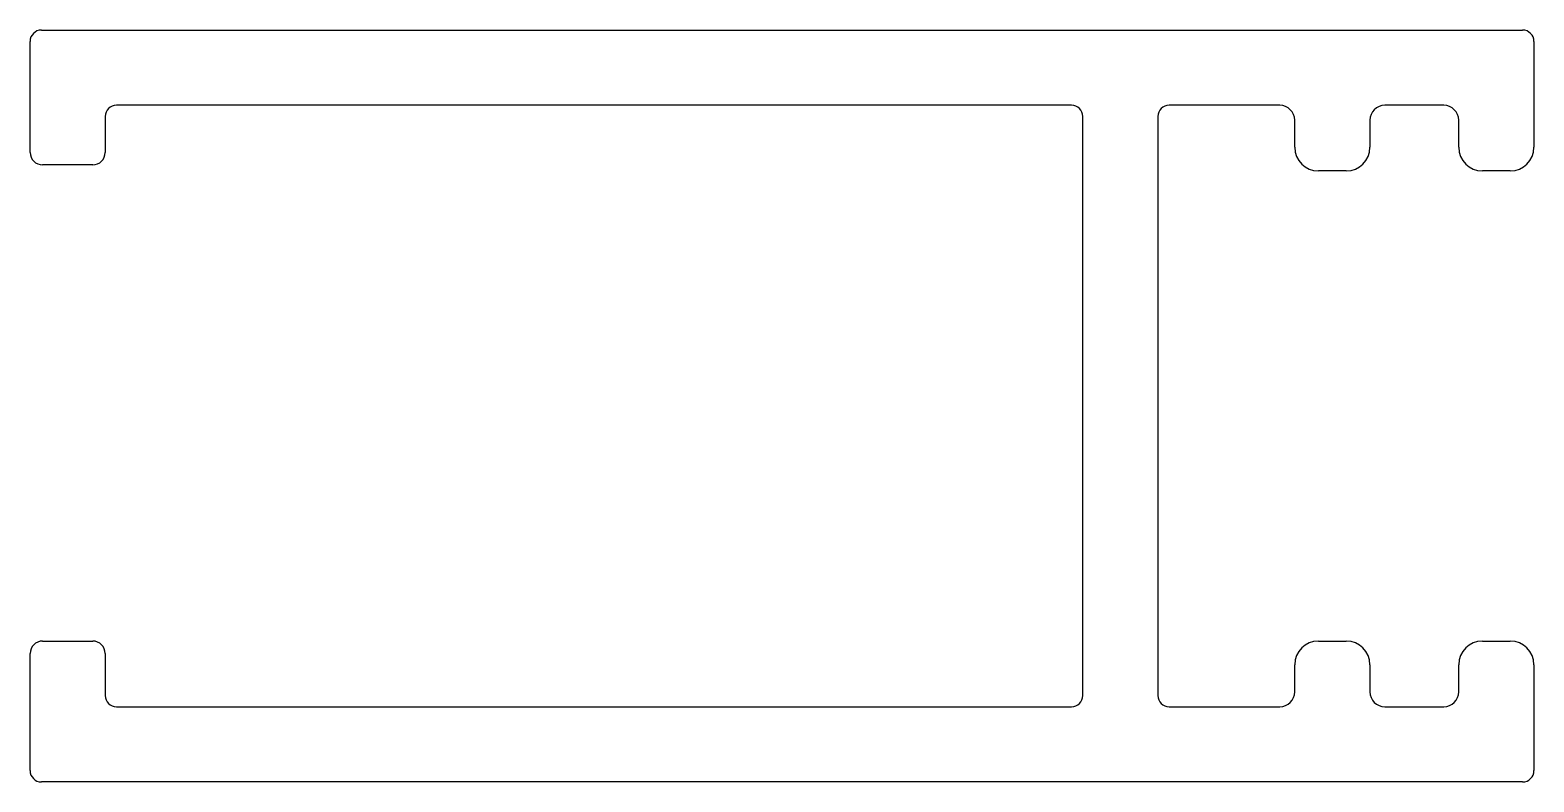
# Model space of a CAD drawing. Extents: x -24.3 to 26.5, y 5.6 to 31.
import ezdxf

# ---------------------------------------------------------------- set-up
doc = ezdxf.new("R2010")
doc.units = 0
doc.layers.get('0').update_dxf_attribs({"linetype": 'CONTINUOUS'})

msp = doc.modelspace()

# ---------------------------------------------------------------- linework, layer by layer
at = {"linetype": 'CONTINUOUS'}
for p, q in [((-23.89, 31.033), (26.148, 31.033)), ((-24.271, 26.903), (-24.271, 30.652)), ((26.529, 30.652), (26.529, 27.073)), ((10.908, 28.493), (-21.35, 28.493)), ((17.941, 28.493), (14.21, 28.493)), ((23.481, 28.493), (21.497, 28.493)), ((-21.731, 28.112), (-21.731, 26.903)), ((11.289, 8.554), (11.289, 28.112)), ((13.829, 28.112), (13.829, 8.554)), ((18.449, 27.073), (18.449, 27.985)), ((20.989, 27.985), (20.989, 27.073)), ((23.989, 27.073), (23.989, 27.985)), ((-22.155, 26.479), (-23.848, 26.479)), ((20.189, 26.273), (19.249, 26.273)), ((25.729, 26.273), (24.789, 26.273)), ((-23.848, 10.393), (-22.155, 10.393)), ((19.249, 10.393), (20.189, 10.393)), ((24.789, 10.393), (25.729, 10.393)), ((-24.271, 6.014), (-24.271, 9.97)), ((-21.731, 9.97), (-21.731, 8.554)), ((18.449, 8.681), (18.449, 9.593)), ((20.989, 9.593), (20.989, 8.681)), ((23.989, 8.681), (23.989, 9.593)), ((26.529, 9.593), (26.529, 6.014)), ((-21.35, 8.173), (10.908, 8.173)), ((14.21, 8.173), (17.941, 8.173)), ((21.497, 8.173), (23.481, 8.173)), ((26.148, 5.633), (-23.89, 5.633))]:
    msp.add_line(p, q, dxfattribs=at)
for centre, radius, start, end in [((-23.89, 30.652), 0.381, 90, 180), ((26.148, 30.652), 0.381, 360, 90), ((-21.35, 28.112), 0.381, 90, 180), ((10.908, 28.112), 0.381, 360, 90), ((14.21, 28.112), 0.381, 90, 180), ((17.941, 27.985), 0.508, 0, 90), ((21.497, 27.985), 0.508, 90, 180), ((23.481, 27.985), 0.508, 0, 90), ((19.249, 27.073), 0.8, 180, 270), ((20.189, 27.073), 0.8, 270, 0), ((24.789, 27.073), 0.8, 180, 270), ((25.729, 27.073), 0.8, 270, 360), ((-23.848, 26.903), 0.423, 180, 270), ((-22.155, 26.903), 0.423, 270, 0), ((-23.848, 9.97), 0.423, 90, 180), ((-22.155, 9.97), 0.423, 0, 90), ((19.249, 9.593), 0.8, 90, 180), ((20.189, 9.593), 0.8, 0, 90), ((24.789, 9.593), 0.8, 90, 180), ((25.729, 9.593), 0.8, 360, 90), ((17.941, 8.681), 0.508, 270, 0), ((21.497, 8.681), 0.508, 180, 270), ((23.481, 8.681), 0.508, 270, 360), ((-21.35, 8.554), 0.381, 180, 270), ((10.908, 8.554), 0.381, 270, 0), ((14.21, 8.554), 0.381, 180, 270), ((-23.89, 6.014), 0.381, 180, 270), ((26.148, 6.014), 0.381, 270, 0)]:
    msp.add_arc(centre, radius, start, end, dxfattribs=at)

doc.saveas('drawing.dxf')
